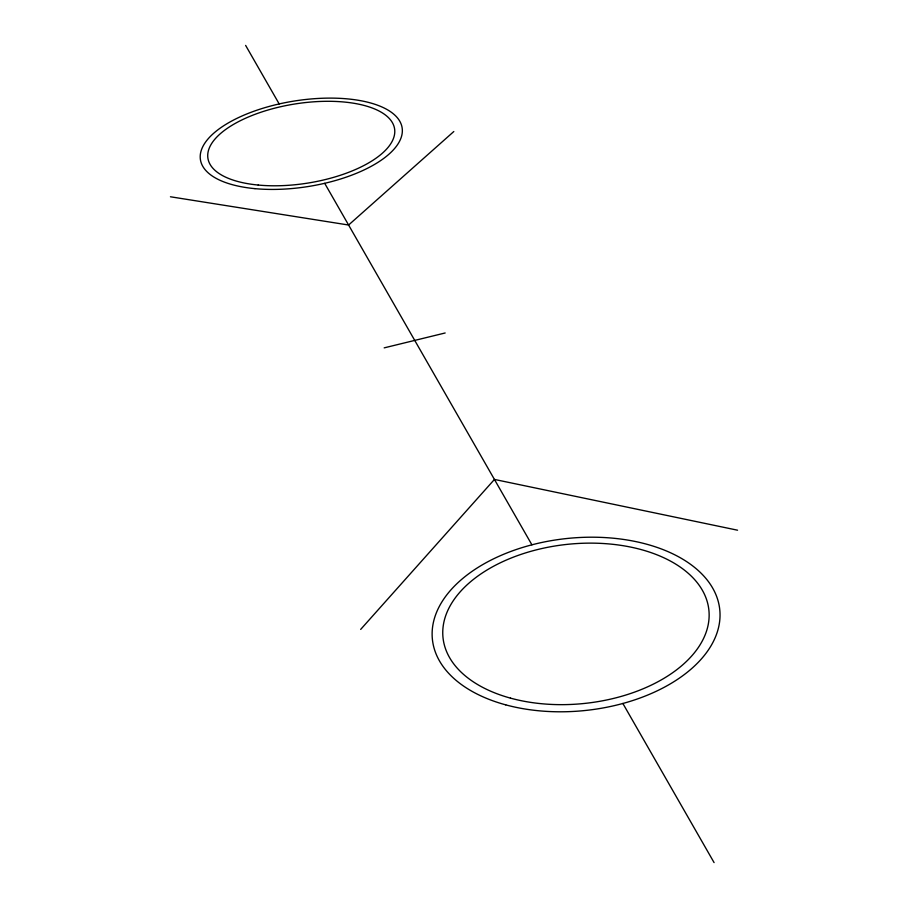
<?xml version="1.0" encoding="UTF-8"?>
<svg xmlns="http://www.w3.org/2000/svg" width="908" height="908" viewBox="0 0 908 908"><rect width="100%" height="100%" fill="white"/><g stroke="black" fill="none" stroke-linecap="round" stroke-linejoin="round"><path stroke-width="1.36" d="M360.669 629.414L494.44 479.435L737.557 530.204M453.818 131.524L348.593 225.025L170.443 196.775M384.175 347.866L445.17 332.975M245.625 45.4L279.187 103.943M324.701 183.337L531.906 544.811M622.865 703.462L714.085 862.6M254.966 188.648A102.105 43.312 -9 0 0 402.244 128.72A102.105 43.312 -9 0 0 246.624 114.033A102.105 43.312 -9 0 0 254.966 188.648M505.733 704.858A144.451 86.487 -5.9 0 0 720.021 613.831A144.451 86.487 -5.9 0 0 502.476 554.777A144.451 86.487 -5.9 0 0 505.733 704.858M258.19 185.05A94.466 40.066 -9 0 0 394.696 129.731A94.466 40.066 -9 0 0 250.892 115.952A94.466 40.066 -9 0 0 258.19 185.05M510.432 698.116A133.646 80.006 -5.9 0 0 709.137 614.319A133.646 80.006 -5.9 0 0 508.276 559.215A133.646 80.006 -5.9 0 0 510.432 698.116"/></g></svg>
